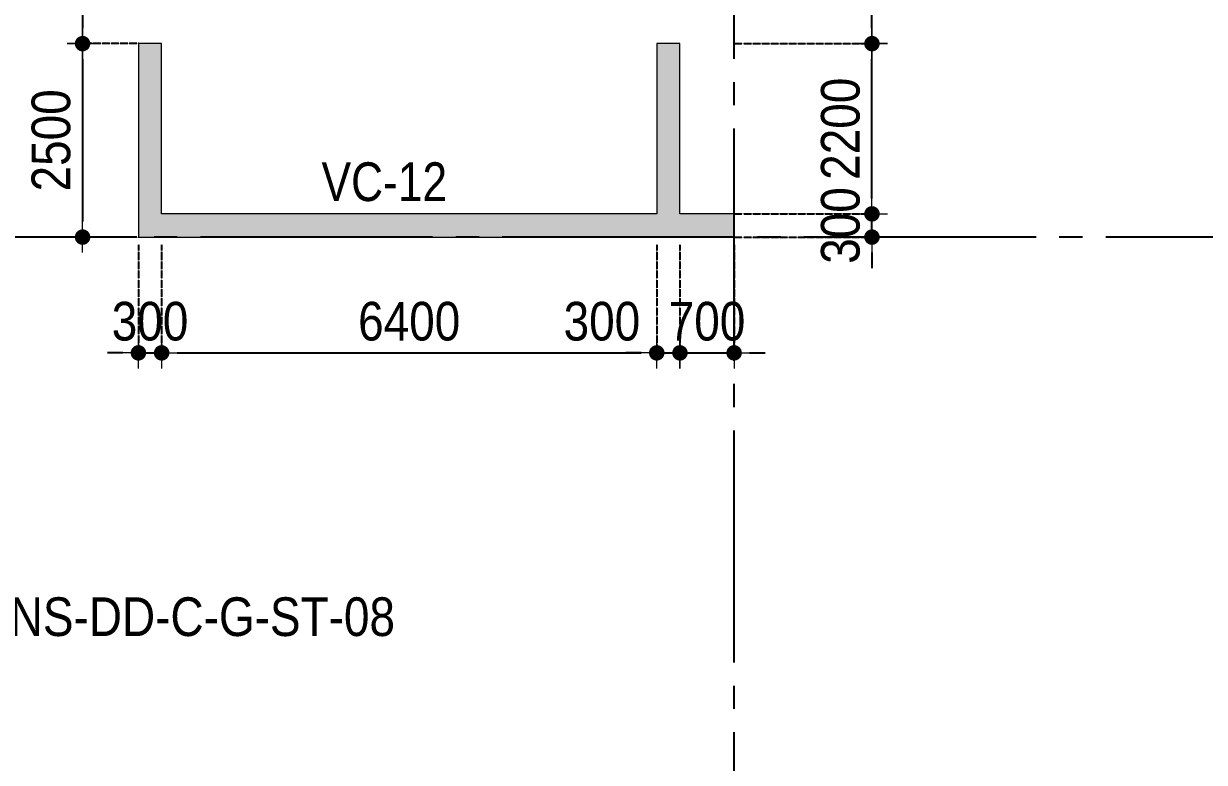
# Model space of a CAD drawing. Header units: millimetres. Extents: x -3973692 to -2843767, y 592734 to 838475.
# Drawn here: x -3870379 to -3855116, y 615443 to 624990 of the extents above; entities that cross this region are included whole.
import ezdxf
from ezdxf.enums import TextEntityAlignment as Align

# ---------------------------------------------------------------- set-up
doc = ezdxf.new("R2010")
doc.units = ezdxf.units.MM
doc.header["$MEASUREMENT"] = 0
for name, pattern in [('CHG_XX_Luoi truc$0$MB_Luoi truc$0$Center101', [13, 10, -1, 1, -1]), ('DIVIDE2', [15.875, 6.35, -3.175, 0, -3.175, 0, -3.175]), ('HIDDEN5', [2.8375, 1.25, -1.5875])]:
    doc.linetypes.add(name, pattern=pattern)
doc.layers.get('0').update_dxf_attribs({"lineweight": 9})
doc.layers.get('Defpoints').update_dxf_attribs({"color": 10, "lineweight": 0})
for name, color, linetype, lineweight in [("'S_General_Dim_1", 1, 'Continuous', 18), ("'S_General_Divide_3 Intermediate", 3, 'DIVIDE2', 40), ("'S_General_Text_2_Normal", 2, 'Continuous', 25), ('CHG_XX_Cot_Ham 2$0$NS-Pier-H2', 150, 'Continuous', 13), ('TEXT', 7, 'Continuous', 15)]:
    doc.layers.add(name, color=color, linetype=linetype, lineweight=lineweight)
doc.layers.add('CHG_XX_Luoi truc$0$Grid', color=34, linetype='Continuous')
doc.layers.add('CHG_XX_Luoi truc$0$Grid Line', color=251, linetype='CHG_XX_Luoi truc$0$MB_Luoi truc$0$Center101')
doc.styles.add('arial', font='arial.ttf', dxfattribs={"width": 0.85})
doc.styles.add('CHG_XX_Luoi truc$0$MB_Luoi truc$0$Grid A-F$0$VNI-HelveCB', font='VHELVCB_0.TTF')
doc.styles.add('TTP-HelCon', font='VHELVCN_0.TTF')
doc.dimstyles.new('200', dxfattribs={"dimscale": 200, "dimtxt": 2.5, "dimasz": 1, "dimexe": 0, "dimexo": 0, "dimgap": 0.75, "dimtad": 1, "dimdec": 0, "dimrnd": 10, "dimzin": 9, "dimdsep": 46, "dimtxsty": 'arial', "dimblk1": 'DIMDOT', "dimblk2": 'DIMDOT', "dimsah": 1, "dimcen": 2, "dimdle": 3, "dimclre": 8, "dimclrt": 2, "dimadec": 0, "dimazin": 0, "dimtfac": 1, "dimtdec": 0, "dimtix": 1, "dimtmove": 2, "dimatfit": 3, "dimldrblk": 'DIMPIJL', "dimfxl": 1, "dimtvp": 1.8, "dimtolj": 1, "dimtzin": 0, "dimarcsym": 0})

# ---------------------------------------------------------------- blocks, each defined once
blk = doc.blocks.new('*U2846')
at = {"layer": 'CHG_XX_Luoi truc$0$Grid Line'}
blk.add_line((0, 0), (0, 608), dxfattribs=at)
at = {"layer": 'CHG_XX_Luoi truc$0$Grid', "lineweight": -2, "style": 'CHG_XX_Luoi truc$0$MB_Luoi truc$0$Grid A-F$0$VNI-HelveCB'}
for tag, p in [('GRIDSUB', (0, 617)), ('GRID', (0, -9))]:
    blk.add_attdef(tag, text='', height=5, dxfattribs=at).set_placement(p, align=Align.MIDDLE)
blk = doc.blocks.new('*U2848')
at = {"layer": 'CHG_XX_Luoi truc$0$Grid Line'}
blk.add_line((0, 0), (0, 438), dxfattribs=at)
at = {"layer": 'CHG_XX_Luoi truc$0$Grid', "lineweight": -2, "style": 'CHG_XX_Luoi truc$0$MB_Luoi truc$0$Grid A-F$0$VNI-HelveCB'}
for tag, p in [('GRIDSUB', (0, 447)), ('GRID', (0, -9))]:
    blk.add_attdef(tag, text='', height=5, dxfattribs=at).set_placement(p, align=Align.MIDDLE)
blk = doc.blocks.new('CHG_XX_Luoi truc')
at = {"layer": 'CHG_XX_Luoi truc$0$Grid', "xscale": 300, "yscale": 300, "zscale": 300}
blk.add_blockref('*U2846', (87300, -12747), dxfattribs=at)
at = {"layer": 'CHG_XX_Luoi truc$0$Grid', "xscale": 300.0000000000013, "yscale": 300.0000000000013, "zscale": 300.0000000000013, "rotation": 90}
blk.add_blockref('*U2848', (110703, 12250), dxfattribs=at)
blk = doc.blocks.new('CHG_XX_Cot_Ham 2')
at = {"layer": 'CHG_XX_Cot_Ham 2$0$NS-Pier-H2'}
h = blk.add_hatch(color=256, dxfattribs=at)
h.dxf.hatch_style = 1
h.paths.add_polyline_path([(99639.2, 163400), (-10900, 163400), (-10900, 85450), (-300, 85450), (-300, 84050), (32350, 84050), (32350, -9000), (103575.5, -9000), (106050, -6022), (106050, 158254.3)])
h.paths.add_polyline_path([(99533.7, 163100), (105750, 158110.4), (105750, 90450), (105650, 90450), (105750, 90450), (105750, 13850), (105750, 13722.3), (105750, -5913.6), (103434.7, -8700), (93599.8, -8700), (93299.8, -8700), (32650, -8700), (32650, 84350), (0, 84350), (0, 85750), (-10600, 85750), (-10600, 163100), (93600, 163100)], flags=16)
h = blk.add_hatch(color=256, dxfattribs=at)
h.dxf.hatch_style = 1
h.paths.add_polyline_path([(87300, 12550), (86600, 12550), (86600, 14750), (86300, 14750), (86300, 12550), (79900, 12550), (79900, 14750), (79600, 14750), (79600, 12250), (87300, 12250)])
blk.add_lwpolyline([(79600, 14750), (79600, 12250), (87300, 12250), (87300, 12550), (86600, 12550), (86600, 14750), (86300, 14750), (86300, 12550), (79900, 12550), (79900, 14750), (79600, 14750)], dxfattribs=at)
blk.add_blockref('CHG_XX_Luoi truc', (0, 0), dxfattribs=at)
blk = doc.blocks.new('c')
at = {"layer": 'TEXT', "color": 3, "style": 'TTP-HelCon'}
blk.add_text('VC-12', height=500, dxfattribs=at).set_placement((-17583, 12716))
blk = doc.blocks.new('DIMDOT')
for p, q in [((0, -1), (0, 1)), ((1, 0), (-1, 0))]:
    blk.add_line(p, q)
at = {"const_width": 0.5}
blk.add_lwpolyline([(-0.25, 0, 1), (0.25, 0, 1)], format="xyb", close=True, dxfattribs=at)
blk = doc.blocks.new('*D2113')
at = {"layer": "'S_General_Dim_1", "color": 8, "linetype": 'HIDDEN5', "lineweight": -2, "transparency": 16777216}
for p, q in [((-3868895, 627131), (-3869617, 627131)), ((-3868895, 624731), (-3869617, 624731))]:
    blk.add_line(p, q, dxfattribs=at)
at = {"layer": "'S_General_Dim_1", "color": 0, "lineweight": -2, "transparency": 16777216}
blk.add_line((-3869617, 626931), (-3869617, 624931), dxfattribs=at)
at = {"layer": 'Defpoints', "color": 0, "transparency": 16777216}
for p in [(-3868895, 627131), (-3869617, 624731), (-3868895, 624731)]:
    blk.add_point(p, dxfattribs=at)
at = {"layer": "'S_General_Dim_1", "color": 0, "lineweight": -2, "transparency": 16777216, "xscale": 200, "yscale": 200, "zscale": 200}
for p, rotation in [((-3869617, 627131), 90), ((-3869617, 624731), 270)]:
    blk.add_blockref('DIMDOT', p, dxfattribs=dict(at, rotation=rotation))
at = {"layer": "'S_General_Dim_1", "color": 2, "transparency": 16777216, "insert": (-3870023, 625931), "char_height": 500, "attachment_point": 5, "rotation": 90, "style": 'arial'}
blk.add_mtext('\\A1;2400', dxfattribs=at)
blk = doc.blocks.new('DIMPIJL')
at = {"linetype": 'ByBlock'}
blk.add_solid([(-2.5, 0.417), (-2.5, -0.417), (0, 0)], dxfattribs=at)
blk = doc.blocks.new('*D2114')
at = {"layer": "'S_General_Dim_1", "color": 8, "linetype": 'HIDDEN5', "lineweight": -2, "transparency": 16777216}
for p, q in [((-3868895, 624731), (-3869617, 624731)), ((-3868895, 622231), (-3869617, 622231))]:
    blk.add_line(p, q, dxfattribs=at)
at = {"layer": "'S_General_Dim_1", "color": 0, "lineweight": -2, "transparency": 16777216}
blk.add_line((-3869617, 624531), (-3869617, 622431), dxfattribs=at)
at = {"layer": 'Defpoints', "color": 0, "transparency": 16777216}
for p in [(-3868895, 624731), (-3869617, 622231), (-3868895, 622231)]:
    blk.add_point(p, dxfattribs=at)
at = {"layer": "'S_General_Dim_1", "color": 0, "lineweight": -2, "transparency": 16777216, "xscale": 200, "yscale": 200, "zscale": 200}
for p, rotation in [((-3869617, 624731), 90), ((-3869617, 622231), 270)]:
    blk.add_blockref('DIMDOT', p, dxfattribs=dict(at, rotation=rotation))
at = {"layer": "'S_General_Dim_1", "color": 2, "transparency": 16777216, "insert": (-3870023, 623481), "char_height": 500, "attachment_point": 5, "rotation": 90, "style": 'arial'}
blk.add_mtext('\\A1;2500', dxfattribs=at)
blk = doc.blocks.new('*D2115')
at = {"layer": "'S_General_Dim_1", "color": 8, "linetype": 'HIDDEN5', "lineweight": -2, "transparency": 16777216}
for p, q in [((-3868895, 622135), (-3868895, 620735)), ((-3868595, 622135), (-3868595, 620735))]:
    blk.add_line(p, q, dxfattribs=at)
at = {"layer": "'S_General_Dim_1", "color": 0, "lineweight": -2, "transparency": 16777216}
for p, q in [((-3869095, 620735), (-3869295, 620735)), ((-3868895, 620735), (-3868595, 620735)), ((-3868395, 620735), (-3868195, 620735))]:
    blk.add_line(p, q, dxfattribs=at)
at = {"layer": 'Defpoints', "color": 0, "transparency": 16777216}
for p in [(-3868895, 622135), (-3868595, 622135), (-3868595, 620735)]:
    blk.add_point(p, dxfattribs=at)
at = {"layer": "'S_General_Dim_1", "color": 0, "lineweight": -2, "transparency": 16777216, "xscale": 200, "yscale": 200, "zscale": 200}
blk.add_blockref('DIMDOT', (-3868895, 620735), dxfattribs=at)
at = {"layer": "'S_General_Dim_1", "color": 0, "lineweight": -2, "transparency": 16777216, "xscale": 200, "yscale": 200, "zscale": 200, "rotation": 180}
blk.add_blockref('DIMDOT', (-3868595, 620735), dxfattribs=at)
at = {"layer": "'S_General_Dim_1", "color": 2, "transparency": 16777216, "insert": (-3868745, 621141), "char_height": 500, "attachment_point": 5, "style": 'arial'}
blk.add_mtext('\\A1;300', dxfattribs=at)
blk = doc.blocks.new('*D2116')
at = {"layer": "'S_General_Dim_1", "color": 8, "linetype": 'HIDDEN5', "lineweight": -2, "transparency": 16777216}
for p, q in [((-3868595, 622135), (-3868595, 620735)), ((-3862195, 622135), (-3862195, 620735))]:
    blk.add_line(p, q, dxfattribs=at)
at = {"layer": "'S_General_Dim_1", "color": 0, "lineweight": -2, "transparency": 16777216}
blk.add_line((-3868395, 620735), (-3862395, 620735), dxfattribs=at)
at = {"layer": 'Defpoints', "color": 0, "transparency": 16777216}
for p in [(-3868595, 622135), (-3862195, 622135), (-3862195, 620735)]:
    blk.add_point(p, dxfattribs=at)
at = {"layer": "'S_General_Dim_1", "color": 0, "lineweight": -2, "transparency": 16777216, "xscale": 200, "yscale": 200, "zscale": 200, "rotation": 180}
blk.add_blockref('DIMDOT', (-3868595, 620735), dxfattribs=at)
at = {"layer": "'S_General_Dim_1", "color": 0, "lineweight": -2, "transparency": 16777216, "xscale": 200, "yscale": 200, "zscale": 200}
blk.add_blockref('DIMDOT', (-3862195, 620735), dxfattribs=at)
at = {"layer": "'S_General_Dim_1", "color": 2, "transparency": 16777216, "insert": (-3865395, 621141), "char_height": 500, "attachment_point": 5, "style": 'arial'}
blk.add_mtext('\\A1;6400', dxfattribs=at)
blk = doc.blocks.new('*D2117')
at = {"layer": "'S_General_Dim_1", "color": 8, "linetype": 'HIDDEN5', "lineweight": -2, "transparency": 16777216}
for p, q in [((-3862195, 622135), (-3862195, 620735)), ((-3861895, 622135), (-3861895, 620735))]:
    blk.add_line(p, q, dxfattribs=at)
at = {"layer": "'S_General_Dim_1", "color": 0, "lineweight": -2, "transparency": 16777216}
for p, q in [((-3862395, 620735), (-3862595, 620735)), ((-3862195, 620735), (-3861895, 620735)), ((-3861695, 620735), (-3861495, 620735))]:
    blk.add_line(p, q, dxfattribs=at)
at = {"layer": 'Defpoints', "color": 0, "transparency": 16777216}
for p in [(-3862195, 622135), (-3861895, 622135), (-3861895, 620735)]:
    blk.add_point(p, dxfattribs=at)
at = {"layer": "'S_General_Dim_1", "color": 0, "lineweight": -2, "transparency": 16777216, "xscale": 200, "yscale": 200, "zscale": 200}
blk.add_blockref('DIMDOT', (-3862195, 620735), dxfattribs=at)
at = {"layer": "'S_General_Dim_1", "color": 0, "lineweight": -2, "transparency": 16777216, "xscale": 200, "yscale": 200, "zscale": 200, "rotation": 180}
blk.add_blockref('DIMDOT', (-3861895, 620735), dxfattribs=at)
at = {"layer": "'S_General_Dim_1", "color": 2, "transparency": 16777216, "insert": (-3862904, 621141), "char_height": 500, "attachment_point": 5, "style": 'arial'}
blk.add_mtext('\\A1;300', dxfattribs=at)
blk = doc.blocks.new('*D2118')
at = {"layer": "'S_General_Dim_1", "color": 8, "linetype": 'HIDDEN5', "lineweight": -2, "transparency": 16777216}
for p, q in [((-3861895, 622135), (-3861895, 620735)), ((-3861195, 622135), (-3861195, 620735))]:
    blk.add_line(p, q, dxfattribs=at)
at = {"layer": "'S_General_Dim_1", "color": 0, "lineweight": -2, "transparency": 16777216}
for p, q in [((-3862095, 620735), (-3862295, 620735)), ((-3861895, 620735), (-3861195, 620735)), ((-3860995, 620735), (-3860795, 620735))]:
    blk.add_line(p, q, dxfattribs=at)
at = {"layer": 'Defpoints', "color": 0, "transparency": 16777216}
for p in [(-3861895, 622135), (-3861195, 622135), (-3861195, 620735)]:
    blk.add_point(p, dxfattribs=at)
at = {"layer": "'S_General_Dim_1", "color": 0, "lineweight": -2, "transparency": 16777216, "xscale": 200, "yscale": 200, "zscale": 200}
blk.add_blockref('DIMDOT', (-3861895, 620735), dxfattribs=at)
at = {"layer": "'S_General_Dim_1", "color": 0, "lineweight": -2, "transparency": 16777216, "xscale": 200, "yscale": 200, "zscale": 200, "rotation": 180}
blk.add_blockref('DIMDOT', (-3861195, 620735), dxfattribs=at)
at = {"layer": "'S_General_Dim_1", "color": 2, "transparency": 16777216, "insert": (-3861545, 621141), "char_height": 500, "attachment_point": 5, "style": 'arial'}
blk.add_mtext('\\A1;700', dxfattribs=at)
blk = doc.blocks.new('*D2119')
at = {"layer": "'S_General_Dim_1", "color": 0, "lineweight": -2, "transparency": 16777216}
for p, q in [((-3859413, 622731), (-3859413, 622931)), ((-3859413, 622231), (-3859413, 622531)), ((-3859413, 622031), (-3859413, 621831))]:
    blk.add_line(p, q, dxfattribs=at)
at = {"layer": "'S_General_Dim_1", "color": 8, "linetype": 'HIDDEN5', "lineweight": -2, "transparency": 16777216}
for p, q in [((-3861195, 622531), (-3859413, 622531)), ((-3861195, 622231), (-3859413, 622231))]:
    blk.add_line(p, q, dxfattribs=at)
at = {"layer": 'Defpoints', "color": 0, "transparency": 16777216}
for p in [(-3861195, 622531), (-3859413, 622531), (-3861195, 622231)]:
    blk.add_point(p, dxfattribs=at)
at = {"layer": "'S_General_Dim_1", "color": 0, "lineweight": -2, "transparency": 16777216, "xscale": 200, "yscale": 200, "zscale": 200}
for p, rotation in [((-3859413, 622531), 270), ((-3859413, 622231), 90)]:
    blk.add_blockref('DIMDOT', p, dxfattribs=dict(at, rotation=rotation))
at = {"layer": "'S_General_Dim_1", "color": 2, "transparency": 16777216, "insert": (-3859819, 622381), "char_height": 500, "attachment_point": 5, "rotation": 90, "style": 'arial'}
blk.add_mtext('\\A1;300', dxfattribs=at)
blk = doc.blocks.new('*D2120')
at = {"layer": "'S_General_Dim_1", "color": 8, "linetype": 'HIDDEN5', "lineweight": -2, "transparency": 16777216}
for p, q in [((-3861195, 624731), (-3859413, 624731)), ((-3861195, 622531), (-3859413, 622531))]:
    blk.add_line(p, q, dxfattribs=at)
at = {"layer": "'S_General_Dim_1", "color": 0, "lineweight": -2, "transparency": 16777216}
blk.add_line((-3859413, 622731), (-3859413, 624531), dxfattribs=at)
at = {"layer": 'Defpoints', "color": 0, "transparency": 16777216}
for p in [(-3861195, 624731), (-3859413, 624731), (-3861195, 622531)]:
    blk.add_point(p, dxfattribs=at)
at = {"layer": "'S_General_Dim_1", "color": 0, "lineweight": -2, "transparency": 16777216, "xscale": 200, "yscale": 200, "zscale": 200}
for p, rotation in [((-3859413, 624731), 90), ((-3859413, 622531), 270)]:
    blk.add_blockref('DIMDOT', p, dxfattribs=dict(at, rotation=rotation))
at = {"layer": "'S_General_Dim_1", "color": 2, "transparency": 16777216, "insert": (-3859819, 623631), "char_height": 500, "attachment_point": 5, "rotation": 90, "style": 'arial'}
blk.add_mtext('\\A1;2200', dxfattribs=at)
blk = doc.blocks.new('*D2121')
at = {"layer": "'S_General_Dim_1", "color": 8, "linetype": 'HIDDEN5', "lineweight": -2, "transparency": 16777216}
for p, q in [((-3861195, 627131), (-3859413, 627131)), ((-3861195, 624731), (-3859413, 624731))]:
    blk.add_line(p, q, dxfattribs=at)
at = {"layer": "'S_General_Dim_1", "color": 0, "lineweight": -2, "transparency": 16777216}
blk.add_line((-3859413, 624931), (-3859413, 626931), dxfattribs=at)
at = {"layer": 'Defpoints', "color": 0, "transparency": 16777216}
for p in [(-3861195, 627131), (-3859413, 627131), (-3861195, 624731)]:
    blk.add_point(p, dxfattribs=at)
at = {"layer": "'S_General_Dim_1", "color": 0, "lineweight": -2, "transparency": 16777216, "xscale": 200, "yscale": 200, "zscale": 200}
for p, rotation in [((-3859413, 627131), 90), ((-3859413, 624731), 270)]:
    blk.add_blockref('DIMDOT', p, dxfattribs=dict(at, rotation=rotation))
at = {"layer": "'S_General_Dim_1", "color": 2, "transparency": 16777216, "insert": (-3859819, 625931), "char_height": 500, "attachment_point": 5, "rotation": 90, "style": 'arial'}
blk.add_mtext('\\A1;2400', dxfattribs=at)
blk = doc.blocks.new('CT')
at = {"layer": "'S_General_Text_2_Normal", "ltscale": 1500, "style": 'arial', "width": 0.85}
blk.add_text('Xem bản vẽ CHGII- NS-DD-C-G-ST-08', height=500, dxfattribs=at).set_placement((72592, 7595), align=Align.TOP_LEFT)

msp = doc.modelspace()

# ---------------------------------------------------------------- block references
at = {"layer": "'S_General_Divide_3 Intermediate"}
for name in ['CHG_XX_Cot_Ham 2', 'CT']:
    msp.add_blockref(name, (-3948495.2, 609981), dxfattribs=at)
at = {"layer": 'TEXT'}
msp.add_blockref('c', (-3848945.2, 609981), dxfattribs=at)

# ---------------------------------------------------------------- dimensions: what is measured, and where the dimension line sits
at = {"layer": "'S_General_Dim_1"}
for base, p1, p2, picture, middle in [((-3869617.5, 624731), (-3868895.2, 627131), (-3868895.2, 624731), '*D2113', (-3870022.8, 625931)), ((-3859413.3, 627131), (-3861195.2, 624731), (-3861195.2, 627131), '*D2121', (-3859818.6, 625931)), ((-3869617.5, 622231), (-3868895.2, 624731), (-3868895.2, 622231), '*D2114', (-3870022.8, 623481)), ((-3859413.3, 624731), (-3861195.2, 622531), (-3861195.2, 624731), '*D2120', (-3859818.6, 623631)), ((-3859413.3, 622531), (-3861195.2, 622231), (-3861195.2, 622531), '*D2119', (-3859818.7, 622381))]:
    dim = msp.add_linear_dim(base=base, p1=p1, p2=p2, angle=90, dimstyle='200', dxfattribs=at)
    dim.commit()
    dim.dimension.update_dxf_attribs({"geometry": picture, "text_midpoint": middle})
for base, p1, p2, picture, middle in [((-3868595.2, 620735.3), (-3868895.2, 622135.3), (-3868595.2, 622135.3), '*D2115', (-3868745.2, 621140.8)), ((-3862195.2, 620735.3), (-3868595.2, 622135.3), (-3862195.2, 622135.3), '*D2116', (-3865395.2, 621140.6)), ((-3861195.2, 620735.3), (-3861895.2, 622135.3), (-3861195.2, 622135.3), '*D2118', (-3861545.2, 621140.6))]:
    dim = msp.add_linear_dim(base=base, p1=p1, p2=p2, dimstyle='200', dxfattribs=at)
    dim.commit()
    dim.dimension.update_dxf_attribs({"geometry": picture, "text_midpoint": middle})
dim = msp.add_linear_dim(base=(-3861895.2, 620735.3), p1=(-3862195.2, 622135.3), p2=(-3861895.2, 622135.3), dimstyle='200', dxfattribs=at)
dim.commit()
dim.dimension.update_dxf_attribs({"geometry": '*D2117', "text_midpoint": (-3862903.9, 621140.8), "dimtype": 160})

doc.saveas('drawing.dxf')
